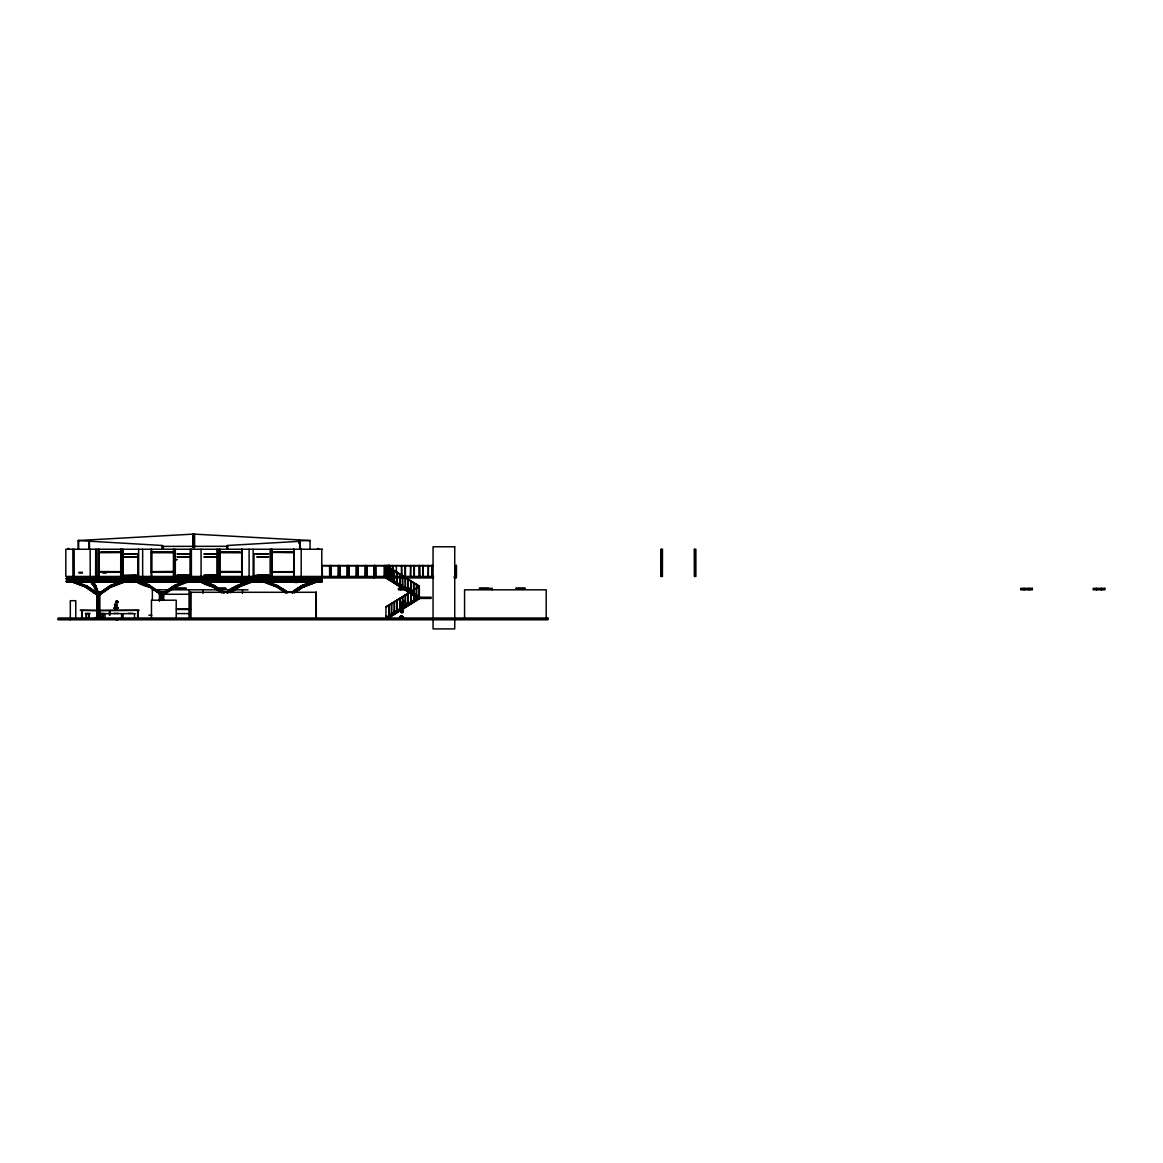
<?xml version="1.0" encoding="UTF-8"?>
<svg xmlns="http://www.w3.org/2000/svg" width="1163" height="1163" viewBox="0 0 1163 1163"><rect width="100%" height="100%" fill="white"/><g stroke="black" fill="none" stroke-linecap="round" stroke-linejoin="round"><path stroke-width="1.5" d="M213.861 581.267L215.678 581.805L214.065 581.267M215.678 578.636L214.355 578.956M322.224 565.698L433.087 565.698M267.766 581.398C240.087 573.65 279.861 584.989 287.61 592.127M265.964 578.476L267.766 578.636M117.754 607.362L118.059 607.784M403.735 605.211L404.23 604.934M107.941 581.267L109.264 581.805L107.49 581.922M107.737 578.636L116.184 581.5L108.028 578.534L101.355 581.602L107.781 578.476M117.259 605.4L116.969 604.106M215.678 581.922L214.355 581.922M402.965 612.479C402.442 613.628 402.994 609.805 401.802 612.349C398.72 610.764 405.015 611.026 403.038 610.604M404.361 600.704L405.146 601.329M116.387 609.703C115.079 608.191 112.767 608.133 115.733 607.653M267.766 581.922L266.211 581.602L267.243 578.476M115.326 608.089C111.357 608.612 118.641 607.856 118.074 607.755M402.02 617.03C400.217 615.46 401.075 618.323 403.924 617.989M403.11 617.422L402.834 616.71L403.532 617.597M117.172 605.967C115.326 603.742 113.044 603.975 115.719 606.519M118.35 602.419L117.841 601.765L118.161 602.521M277.724 581.922L279.556 581.267M402.95 612.479L402.165 610.808L402.267 611.869M403.227 601.765L405.044 601.445M404.622 600.878L404.637 601.067M114.308 607.755C115.37 607.668 112.826 608.423 116.256 608.685M320.712 581.5L321.686 581.922M175.962 581.398L174.523 581.922L176.253 581.922M176.006 578.956L175.991 576.455M238.357 578.636L232.615 581.442M404.07 601.576L404.288 601.605M189.714 578.723L184.03 581.602L189.714 578.636M400.944 606.519L401.686 606.156M401.817 611.316L402.209 610.386L403.096 611.069M402.587 616.826C404.157 617.102 400.494 616.695 402.616 616.652M252.764 578.636L245.088 581.602L252.676 578.636M108.086 578.534L101.326 581.5M116.053 581.762L108.014 578.723M118.219 602.1C116.823 601.707 118.51 600.748 116.256 601.184M160.203 581.602L161.657 581.267L159.913 581.922M401.555 616.637L401.918 617.335M226.654 581.922L226.698 578.636L228.253 581.5M226.93 578.476L226.698 581.762L230.667 579.523L226.611 581.704L229.256 579.974M228.064 581.442C222.918 583.564 228.791 580.468 226.654 578.956M106.923 578.956L109.264 578.636M117.507 601.518C116.547 599.323 117.478 603.713 117.696 601.547M151.815 581.398L146.218 578.636L151.815 581.805M116.024 602.463L116.605 601.838M114.483 608.016L114.643 608.336M152.019 581.805L144.721 578.476M164.986 578.636L162.616 578.956M162.616 581.922L164.899 581.398M123.423 582.416L122.726 580.788L123.423 582.416L110.732 587.141M151.975 581.762L144.634 578.636M187.287 582.416C189.613 576.659 166.702 593.261 162.66 595.529L161.526 595.238M251.412 582.111C252.487 579.029 235.769 588.463 230.841 592.432M292.218 592.127C298.964 585.73 317.237 578.796 315.478 582.401L302.962 587.111L295.998 591.763M388.544 565.363L390.085 565.77L388.776 565.436M402.165 611.883L402.238 612.261M115.108 604.76L115.006 603.844M173.418 581.5L166.891 578.636L173.389 581.805M129.733 581.5L137.19 578.723L129.529 581.704L135.867 578.476M117.507 600.995L116.634 601.518L117.652 601.94M208.817 578.476L214.283 581.762L214.544 578.636M214.515 578.723C218.019 587.809 199.891 572.007 214.326 581.689L214.428 578.476M92.924 578.781C88.533 580.061 112.2 585.236 93.142 578.636M107.287 581.922L102.286 578.476M286.81 578.636L293.41 581.805L299.749 581.922M293.396 581.602L286.854 578.534M247.428 578.636L240.276 581.689L248.301 578.956M399.665 616.666L401.104 616.666L400.116 616.986M115.413 606.461C114.163 606.446 117.143 606.897 115.849 607.057M117.739 608.249L117.885 607.74M401.148 616.652L401.584 616.71M403.256 608.7L403.154 608.54M259.727 578.534L254.523 581.704L259.771 578.636M247.893 580.788C254.116 583.114 229.285 584.858 226.989 592.956M227.904 578.636L233.487 581.602L227.541 578.476M401.031 616.942L403.794 617.975M135.504 581.602L128.875 578.476M102.388 581.5L95.744 578.476M89.507 578.956L86.149 581.689L89.464 578.636M114.061 581.5L122.115 578.636M152.149 578.636L158.837 581.5M86.091 581.602L89.536 578.476M228.5 578.796L236.714 581.704L228.559 578.723M140.607 581.267L138.804 581.805L140.229 581.805L140.432 578.476L140.272 581.762L143.398 579.625M157.95 578.636L162.573 581.689L158.168 578.476M162.427 581.602L162.355 578.491L162.369 581.747L158.008 578.534M236.816 578.636L243.271 581.602L236.729 578.476M128.846 581.442L122.551 578.723M89.595 578.781L296.812 578.636M116.751 602.027L115.937 602.23L116.852 601.489M121.999 581.602L129.791 578.636L123.816 581.762L123.918 578.534L123.7 581.762L111.343 586.356L98.404 595.529L85.335 586.356M123.729 581.922L124.237 578.636L132.8 581.442M139.109 581.602L139.444 578.534L136.987 581.704L139.211 578.476M139.647 578.476L139.415 581.602L139.953 578.476M139.72 581.602L140.156 578.476M140.229 581.398L140.258 578.476M176.936 578.476C174.668 590.252 179.611 571.615 174.886 581.442M191.997 578.636C214.399 588.769 185.731 572.152 192.084 581.762L192.491 578.476L193.116 581.602L192.825 578.476L192.665 581.922M192.069 578.476L191.575 581.762L192.389 578.476M197.492 578.636L192.665 581.747L192.665 578.956M247.152 581.762L247.37 578.534L242.82 581.5M247.559 578.476L247.341 581.602L247.879 578.476M248.301 578.302L247.646 581.602L236.496 586.356L228.166 592.665M279.353 578.476L278.742 581.5M279.164 581.805L279.062 578.956M299.967 578.302L299.313 581.762L299.749 578.302L293.41 578.84M299.443 581.922L300.039 578.476L293.643 578.433M299.254 578.956L300.65 578.476L300.243 581.762L300.243 578.476L293.57 578.302M321.133 578.796L320.305 578.433L319.97 581.922M320.741 578.534L320.218 581.762L320.944 578.476M321.25 578.476L320.828 581.762L321.686 578.302M321.439 581.442L321.671 578.534M315.435 578.723L321.773 581.762L321.86 578.476L321.686 581.267M116.009 578.636L122.537 581.602M402.34 610.837L402.471 611.723M116.329 604.745L115.719 605.385L116.882 603.96M184.147 578.84L177.808 581.442M105.949 581.689L107.316 578.491M149.853 578.636L145.564 581.704L149.62 578.476M206.098 578.723L201.882 581.442M278.873 578.723L285.197 581.602L277.71 578.636M399.505 617.335L402.151 617.858M293.381 581.602L299.574 581.805M186.909 581.5L179.611 578.476M235.391 581.442L228.195 578.636M235.26 581.704L228.021 578.636M407.297 603.364L407.108 602.638M116.634 602.405L117.536 602.012M69.199 578.636L66.465 581.689L322.151 581.602L66.742 581.704M287.654 581.5L296.143 578.636L287.901 581.5M291.68 578.723L287.668 581.704L291.564 578.476M117.041 601.024L116.431 601.794M221.392 578.636L228.646 581.602L221.217 578.636M403.168 612.305L400.93 612.436M116.722 608.86L117.725 608.06M402.093 612.218L401.061 612.407L401.875 612.261M401.628 603.684L402.413 604.993L402.878 603.655M254.014 581.704L254.566 578.476L254.086 581.442M254.29 581.704L254.435 578.636M401.482 611.709L401.831 610.968M108.188 581.805L100.541 578.636L107.999 581.762L114.221 578.636L107.665 581.805L114.163 578.781M401.715 617.844L400.028 617.19L402.383 617.931M116.387 602.841L115.995 601.576M258.302 578.636L278.175 586.356M109.235 581.922L106.923 581.922M456.1 576.455L456.201 565.363M163.082 578.84L157.005 581.5L163.169 578.476M114.614 608.293C118.597 608.612 117.899 606.359 116.911 608.496M221.377 581.5L213.614 578.636M117.303 601.038L116.14 601.184M115.108 606.17L114.919 605.254M123.234 576.455L123.278 578.956L123.016 576.455M298.44 578.723L295.998 581.689L298.222 578.476M159.694 581.922L151.684 578.636M143.369 581.442L145.36 578.636M215.795 581.704L207.959 578.476M184.248 578.781L176.834 581.922M95.046 578.476L92.836 581.704L95.075 578.796M93.113 581.704L90.67 576.455M197.347 578.476L192.302 581.704L193.436 578.476M192.491 581.442L193.552 578.476M300.447 581.704L293.236 578.636L300.679 581.5M116.373 605.4L115.966 605.123M173.04 571.484L152.716 571.702L172.226 571.92M307.017 581.5L300.824 579.378M402.95 612.101L401.511 612.61L401.904 611.854M401.061 611.782L401.308 611.055L401.511 612.043M158.691 578.723L167.065 581.442L158.779 578.476M227.439 581.922L225.317 581.267L228.05 581.762L226.581 578.636L225.244 578.636L227.468 578.956M266.327 581.805C261.442 571.658 282.129 588.798 265.818 578.636M271.866 581.689L265.702 578.636M400.726 607.479L401.831 607.246M403.256 604.527L402.325 604.876L403.154 604.455M266.298 581.762L267.345 578.723M76.569 578.636L85.073 581.442M141.246 581.442L132.8 578.476M158.139 581.442L149.693 578.476M149.634 581.602L141.145 578.723L149.634 581.602L157.165 578.636L149.722 581.762L157.063 578.476M174.915 578.723L183.434 581.5L174.944 578.636M183.376 578.723L191.997 581.704M208.686 581.762L200.327 578.534L208.729 581.602M213.207 581.704L214.166 578.476L213.396 581.762M241.846 581.602L233.4 578.636L241.919 581.442M241.831 578.723L250.365 581.442M250.249 578.796L258.753 581.602L250.307 578.636M267.141 581.762L258.782 578.534L267.243 581.442M293.687 592.432L301.915 586.835L315.464 581.442L307.017 578.476L315.42 581.602L302.903 586.356L295.911 591.022M238.066 581.442L239.171 578.476L237.979 581.704M321.904 578.302L66.465 578.302M66.524 578.476L66.669 581.922M159.331 581.922L161.613 581.398M266.647 578.723L259.436 581.5L267.708 578.534C247.559 589.35 270.528 571.542 266.632 581.922M193.654 581.267L193.247 581.442M193.683 578.636L193.683 581.602M279.382 578.723L279.353 581.747L279.28 578.636M115.82 605.341L115.137 605.341M107.243 581.442L109.191 581.398M173.2 578.723L179.596 581.602L173.374 578.534M176.471 581.922L177.023 578.723M192.738 581.602L192.636 578.476M193.349 581.805L199.745 581.602L193.189 581.922M401.133 611.651L402.383 610.415M267.039 578.534L266.487 581.442M68.399 578.534L76.598 581.5M67.992 578.636L68.239 581.922M140.854 578.636L138.775 578.956L140.665 578.636M227.846 578.84L225.288 578.84L227.381 578.636L233.37 581.747M247.515 581.704L245.916 578.636L246.047 581.398M279.789 578.636L277.753 578.84M314.751 580.802L315.478 582.401M123.583 581.602L124.296 581.267M129.66 578.636L123.729 581.267M137.249 581.5L140.389 578.636M299.545 581.602C283.496 580.424 302.293 585.861 300.752 578.723M300.548 578.796L300.039 581.442M190.63 578.796L189.54 581.762L190.528 578.796M212.015 581.5L219.313 578.476M85.015 578.723L90.758 581.922M278.858 578.956L286.985 581.442L278.669 578.534M166.963 581.704L158.75 578.534M66.524 578.796L67.352 578.723M66.829 578.796L67.047 581.704M67.643 581.704L67.134 578.796M67.25 581.442L67.992 581.602L67.556 578.476M90.758 578.956L91.557 581.704M107.432 581.5L107.054 578.636M143.994 578.476C143.645 581.456 145.288 584.364 143.383 578.796M154.039 578.796L144.416 581.762L154.039 578.796L145.593 581.762L149.809 578.534M266.182 578.476L266.632 581.267M206.025 581.762L213.425 578.636L205.88 581.602M259.407 581.442L266.458 578.476M145.826 578.723L146.553 581.704M145.535 578.723L146.262 581.704L145.637 578.476L143.311 581.689M202.653 581.442L200.719 582.111L202.115 580.788L214.326 585.556L223.805 592.127M202.842 581.5L202.013 578.476M291.491 581.442L290.474 578.796M162.122 578.636L153.967 581.602M280.574 581.5L287.77 578.476M401.962 610.502L401.7 612.058M85.946 587.141L73.24 582.416L73.952 580.788M149.416 587.141C130.954 582.358 134.138 576.906 150.231 585.556M137.103 582.416L137.816 580.788M213.512 587.141C195.151 581.893 198.553 577.502 214.559 585.861M403.212 600.922L403.954 600.326M95.918 586.356C93.025 578.069 87.53 580.133 94.29 586.806M91.019 582.082L91.95 582.387L92.517 581.107M161.57 581.442L159.433 578.723M159.651 578.476L161.759 581.5M95.628 581.442L92.793 578.636M123.583 578.636L124.296 581.922M135.213 578.636L138.077 581.762L150.463 586.356L162.835 594.758L175.191 586.356M215.94 578.534L221.333 581.602M215.882 581.704L207.988 578.476M227.308 581.398L225.244 581.602L226.93 581.267M117.114 608.002L117.637 607.551M190.499 581.762L186.691 578.534L190.601 581.762M239.055 581.762L235.202 578.636M239.244 581.704L235.246 578.534M265.905 581.442L265.527 580.788M253.999 578.636L258.491 581.704L254.072 578.796M290.459 581.762L285.022 578.796M236.772 578.723L243.271 581.602M105.673 581.689L107.214 578.491M267.723 581.442L274.453 578.476M197.477 581.704L203.787 578.636M401.758 612.276L401.206 611.694M122.624 578.723L128.831 581.602M174.828 581.689L176.5 578.476M174.915 581.762L176.616 578.476M265.949 578.636L267.766 578.84M90.772 581.5L94.188 586.356L97.561 595.194M149.184 586.835L162.137 595.529L162.835 594.758M404.797 604.527L403.852 604.745M419.363 597.23L419.334 586.356L386 565.567L419.189 586.457L419.262 598.422M386.116 565.392L419.363 586.167M419.145 586.53L385.898 606.955L419.363 586.53L386 607.13L385.898 618.018M418.985 598.669L419.538 597.782L386.276 577.008L385.738 577.88L418.985 598.669L385.84 577.72M169.667 578.796L163.111 581.602L169.711 578.636M116.242 602.085L116.969 602.376M95.235 581.704L101.239 578.636M298.455 578.636L296.26 581.5M135.751 581.704L138.121 578.796M135.838 581.762L138.179 578.534M91.95 582.387L99.015 595.238M401.831 616.768L402.427 616.375M116.663 608.467L115.82 608.772M114.744 606.853L116.155 606.679M66.465 581.689L69.475 578.534M115.689 606.839L114.803 606.839L115.922 606.723M272.36 571.92L292.8 571.702L274.497 571.92M122.609 581.762L116.067 578.534M116.518 604.6L117.245 605.109M74.01 582.111L73.24 582.416M319.97 578.956L315.071 581.602L320.305 578.636M176.834 581.267L174.552 581.398M401.846 616.041L402.442 615.983M227.41 592.956L237.15 585.556M230.608 591.138L237.572 585.861L248.693 581.093M229.823 592.083L236.743 586.835L247.821 582.096M230.885 591.604L237.819 586.356L248.926 581.602M230.259 592.374L237.165 587.141L248.897 582.096M230.667 592.374L237.819 586.835M201.853 581.704L206.069 578.534M174.508 578.636L176.834 578.956M107.112 581.5L102.155 578.636L107.243 581.762M98.404 594.002L97.707 594.758L111.081 585.861M140.432 581.602L143.34 579.537M67.25 578.796L67.861 581.762M67.556 578.796L68.21 581.704M92.924 581.762L91.019 578.796M97.663 594.293L110.296 585.556L122.726 580.788M99.655 593.057L110.689 585.556M97.983 595.238L110.325 586.835L122.667 582.111M98.797 595.529L111.343 586.835L123.685 582.111M143.689 578.476L144.314 578.476M144.11 578.796L144.721 581.762M161.526 594.293L174.159 585.556L186.981 580.788M163.518 593.057L174.552 585.556M136.827 581.602L149.198 586.356L161.57 594.758L173.941 586.356L186.313 581.602M163.925 593.348L174.944 585.861L187.345 581.093M161.57 594.758L174.188 586.835L187.563 581.602M175.206 586.835L161.846 595.238M228.152 592.418L233.879 588.376M228.748 592.127L238.415 585.556M230.536 591.473L238.808 585.861L251.208 581.093M232.571 590.571L238.052 586.835M230.812 591.952L239.055 586.356L251.426 581.602M230.623 592.723L238.837 587.141M292 592.418L302.278 585.556M292.044 592.897L301.653 586.356L314.025 581.602M294.399 591.473L302.671 585.861L315.071 581.093M296.042 591.022L302.918 586.356M294.094 592.723L302.307 587.141L315.26 582.111M294.486 592.723L302.932 586.835M292.218 592.156L302.075 585.585L313.414 581.398M292.175 592.432L302.307 585.585M292.8 592.432L302.627 585.876L313.705 581.704M292.335 592.897L302.133 586.356L313.152 582.198M295.431 591.487L302.409 586.821L315.58 582.096M295.765 591.763L303.034 586.821M242.762 581.747L247.574 578.956M402.02 606.01L402.98 606.33M385.738 618.571L419.087 597.956M387.512 618.062L419.262 598.218L386 577.444M387.686 618.338L419.421 598.494M387.788 618.498L419.538 598.669L418.985 597.782M192.506 581.689L197.434 578.534M254.479 581.5L259.64 578.476M98.477 595.456L95.686 586.806L92.415 582.082M219.313 581.515L224.648 578.534L219.473 581.747M232.556 581.602L238.211 578.534M129.515 578.476L124.005 581.689M280.545 578.534L274.41 581.602L280.472 578.636M157.078 581.689L163.271 578.781M94.988 581.602L101.428 578.534M197.259 581.602L203.932 578.534M401.046 604.586L401.526 604.498M184.655 578.636L177.939 581.5M236.496 585.861L248.315 580.788M176.849 581.704L184.234 578.636M116.387 601.213L116.838 601.634M122.042 581.704L129.82 578.723M97.401 578.781L89.58 581.805M110.063 585.861L123.118 580.788M110.078 586.356L123.496 581.093M173.927 585.861L186.327 581.093M174.581 587.141L187.548 582.111M238.022 585.556L245.786 582.576M237.79 585.861L250.83 580.788M239.593 586.254L250.379 582.111M238.444 587.141L251.15 582.416M301.653 585.861L314.054 581.093M315.013 582.416L302.7 587.141L315.246 582.401M302.002 585.876L313.065 581.704M203.888 581.5L212.015 578.636L203.947 581.762M169.594 581.602L177.939 578.796L169.536 581.442M153.283 581.762L161.657 578.796L153.283 581.762L161.657 578.796L159.913 578.956M69.315 581.5L77.848 578.723L69.329 581.5M77.747 581.442L86.193 578.476M97.401 581.762L105.848 578.796M144.532 581.704L153.225 578.636M154.039 581.762L162.486 578.796M225.811 581.5L234.272 578.534L225.913 581.762M231.742 581.442L240.305 578.796M234.301 581.602L242.762 578.636L234.359 581.762M279.164 581.602L287.813 578.796M298.237 581.442L306.77 578.723L298.28 581.602M315.173 578.636C294.559 587.315 316.918 573.592 321.904 581.5M402.398 606.097L401.569 605.821M401.061 607.29L402.878 607.493M310.056 549.241L310.056 540.533L193.756 534.093L78.212 540.533L78.212 549.241M401.976 602.027L403.285 603.612L402.369 602.085M78.212 540.533L162.151 545.476L163.358 546.377L227.57 546.305L227.57 549.241M140.403 581.267L138.775 581.398L140.781 581.398M402.558 607.537L403.096 608.264L401.54 607.42M107.49 578.956L109.264 578.84M213.687 581.398L215.678 581.398M123.903 578.84L121.766 578.636M174.537 581.922L176.645 581.805M227.41 549.241L227.41 545.476L300.098 541.304L300.098 549.241M388.66 565.77L390.099 565.698M299.661 549.241L299.661 540.78L310.056 540.533M293.483 578.956L299.749 578.956M67.905 548.543L69.039 548.543M88.737 548.543L89.871 548.543M300.039 548.543L301.13 548.543M317.572 548.543L318.677 548.543M322.442 549.241L65.811 549.241L65.811 576.455L433.508 576.455M694.5 549.241L695.881 549.241L695.881 576.455L694.5 576.455L694.5 549.241L694.602 576.455M101.283 552.192L118.364 552.192M119.367 552.192L120.545 552.41L100.003 552.541M172.226 552.192L152.716 552.41L173.04 552.629M221.203 552.192L239.491 552.192M272.447 552.265L292.8 552.41L274.497 552.192M98.593 552.41L120.996 552.41M151.335 552.41L173.738 552.41M219.574 552.41L241.977 552.41M271.662 552.41L294.065 552.41M220.069 552.541L240.479 552.629M134.966 553.792L124.237 553.835L134.53 554.184M135.402 553.835L136.158 553.835M136.42 553.792L137.161 553.835M187.272 553.835L176.965 553.835L187.272 554.184M187.708 553.792L189.714 553.792M190.049 553.835L190.79 553.835M204.107 553.835L205.4 553.792M205.895 553.835L216.522 553.835L205.895 554.184M254.712 553.792L255.467 553.835M255.86 553.792L256.616 553.792M257.038 553.835L268.624 553.835L257.038 554.184M135.402 554.184L136.158 554.184M188.144 554.184L189.54 554.184M190.049 554.184L190.79 554.184M204.107 554.184L204.95 554.184M134.53 556.815L124.237 556.815L134.53 557.15M135.402 556.815L136.158 556.815M187.272 556.815L176.965 556.815L187.272 557.15M188.144 556.815L189.54 556.815M190.049 556.815L190.79 556.815M204.107 556.815L204.95 556.815M205.895 556.815L216.522 556.815L205.895 557.15M257.038 556.815L268.624 556.815L257.038 557.15M135.402 557.15L136.158 557.15M188.144 557.15L189.54 557.15M190.049 557.15L190.79 557.15M204.107 557.15L204.95 557.15M176.863 559.519L175.468 559.636L176.863 559.737M433.101 565.567L322.049 565.567L322.049 576.455M454.907 565.567L455.242 576.455L454.966 565.567M221.115 571.571L239.563 571.571M98.608 571.702L120.996 571.702M151.335 571.702L173.738 571.702M219.574 571.702L241.977 571.702M271.662 571.702L294.065 571.702M101.283 571.92L118.364 571.92M119.367 571.92L120.545 571.702L100.265 571.571M221.203 571.92L239.491 571.92M78.997 572.298L82.428 572.298M98.593 572.298L120.996 572.298M151.335 572.298L173.723 572.298M219.574 572.298L241.962 572.298M271.662 572.298L294.065 572.298M78.997 573.039L82.428 573.039M102.955 573.039L106.327 573.039M134.53 575.118L124.237 575.467L134.966 575.467M135.402 575.118L136.158 575.118M187.272 575.118L176.965 575.118L187.272 575.467M188.144 575.118L189.54 575.118M190.049 575.118L190.79 575.118M204.107 575.118L204.95 575.118M205.895 575.118L216.522 575.118L205.895 575.467M257.038 575.118L268.624 575.118L257.038 575.467M135.402 575.467L136.158 575.467M136.42 575.467L137.161 575.467M187.708 575.467L189.714 575.467M190.049 575.467L190.79 575.467M204.107 575.467L205.4 575.467M254.712 575.467L255.467 575.467M255.86 575.467L256.616 575.467M662.488 576.455L661.122 576.455L661.122 549.241L662.488 549.241L662.401 576.455M386 577.648L388.776 577.648M320.988 577.938L433.508 577.938M388.66 578.185L391.553 578.185M66.306 578.433L322.078 578.433M403.735 578.229L405.087 578.229L405.131 565.567M66.247 578.636L68.472 578.636M322.151 578.636L319.781 578.956M66.306 578.84L322.078 578.84M391.553 579.378L388.776 579.378L388.776 567.297L388.849 578.185M394.315 579.915L391.437 579.915L391.437 569.027L391.553 581.107L394.315 581.107M410.83 602.434L411.062 581.151M66.306 581.398L322.078 581.398M66.247 581.602L322.151 581.602M394.213 581.645L397.092 581.645M397.092 582.837L394.315 582.837L394.213 570.757L394.388 581.645M413.606 582.881L413.781 600.704L410.946 600.704M399.854 583.375L396.976 583.375L397.019 572.501L397.092 584.567L399.854 584.567M416.601 584.611L416.369 598.96M399.752 585.105L402.631 585.105M402.631 586.297L399.854 586.297L399.796 574.231L399.97 585.105M405.407 586.85L402.514 586.85L402.514 575.961L402.631 588.027L405.407 588.027M175.976 588.333L186.342 588.333M215.562 588.333L225.913 588.333M479.301 588.333L492.196 588.333L492.196 589.815M515.921 588.333L525.269 588.333M405.291 588.58L408.169 588.58M152.368 589.815L248.024 589.815M410.946 590.31L408.068 590.31L408.097 579.421L408.169 591.502L411.062 591.545M224.546 591.793L227.57 591.793M288.409 591.793L291.419 591.793M410.83 592.04L413.708 592.04M190.456 592.287L316.336 592.287M408.097 604.164L408.286 593.275M410.946 593.232L413.708 593.232M413.606 593.77L416.485 593.77M159.389 594.264L189.075 594.264M405.291 595.005L405.509 605.894L402.631 605.894M413.708 594.962L416.485 594.962M416.369 595.5L419.262 595.5M416.485 596.692L419.262 596.692M416.485 597.23L431.139 597.23L431.139 598.422L416.485 598.422M413.708 598.96L416.601 598.96M413.708 600.152L416.485 600.152L416.558 584.611M410.946 601.882L413.708 601.882L413.708 582.881M408.169 602.434L411.062 602.434M408.169 603.612L410.946 603.612L410.873 581.151M391.437 614.558L391.655 603.67M405.407 604.164L408.286 604.164M405.407 605.356L408.169 605.356L408.169 593.275M402.631 607.086L405.407 607.086L405.465 595.005M399.854 607.624L403.009 607.668M176.514 608.86L190.528 608.86M399.854 608.816L402.631 608.816L402.514 596.735L402.791 607.915M397.092 609.354L399.97 609.354L399.97 598.465L399.854 610.546L397.092 610.546M176.514 609.499L190.528 609.499M96.282 610.299L80.218 610.299L96.282 610.691M99.844 610.299L139.095 610.299L99.844 610.691M394.315 611.084L397.208 611.084M394.315 612.276L397.092 612.276L397.165 600.21L397.019 611.084M391.553 612.814L394.431 612.814L394.388 601.94L394.315 614.006L391.553 614.006M85.466 613.366L89.813 613.366M99.814 613.366L104.161 613.366M114.163 613.366L115.646 613.366M116.765 613.366L118.51 613.366M128.512 613.366L132.858 613.366M176.849 613.57L189.075 613.57M85.466 613.759L89.813 613.759M99.931 613.759L104.161 613.759M135.141 613.657L105.063 613.657L105.063 618.018M388.776 614.558L391.655 614.558M148.849 615.242L151.844 615.242M388.776 615.736L391.553 615.736L391.48 603.67M386 616.288L388.893 616.288L388.893 605.4L388.776 617.466L386 617.466M95.366 617.568L101.312 617.568M58.15 619.21L547.802 619.21M116.3 619.995L117.361 619.995M193.349 578.84L199.643 578.956M162.239 578.84L164.928 578.956M162.239 581.805L164.928 581.922M227.846 581.398L225.317 581.922L227.468 581.398M159.535 578.84L161.628 578.956M159.535 581.805L161.628 581.922M277.739 581.267L279.731 581.398M174.508 578.84L176.253 578.956M121.766 578.84L123.511 578.956M400.508 615.692L401.191 615.867M402.311 602.812L402.994 603.204L402.602 602.478M223.587 581.267L224.401 581.398M115.108 608.016L115.559 608.191M124.281 578.636L132.742 581.602M265.135 580.788L278.19 585.861M264.771 581.093L277.172 585.861L287.799 592.897M264.553 581.602L276.925 586.356L286.534 592.897M265.586 582.111L277.928 586.835L286.156 592.432M264.568 582.111L277.535 587.141M264.83 582.416L277.143 587.141L285.357 592.723M202.827 581.384L214.326 585.861M200.908 581.093L214.312 586.356M200.69 581.602L213.062 586.356L219.938 591.022M200.719 582.111L213.672 587.141L220.519 591.793M137.423 580.788L150.463 585.861M137.045 581.093L149.446 585.861L160.465 593.348M137.874 582.111L150.201 586.835L162.544 595.238M136.856 582.111L149.809 587.141M73.56 580.788L86.614 585.861M73.182 581.093L86.6 586.356L96.224 592.897M72.964 581.602L86.353 586.835L97.314 594.293M72.993 582.111L85.335 586.835L97.663 595.238M151.553 578.636L159.331 581.267M201.344 581.093L214.544 586.356L223.994 592.897M201.126 581.602L214.297 586.835L222.38 592.432M201.155 582.111L213.905 587.141L221.959 592.723M100.541 578.636L107.81 581.442M95.555 578.636L102.388 581.602L95.54 578.723M166.891 578.636L173.389 581.398M84.957 578.636L91.528 581.5M285.008 578.534L290.663 581.602M248.548 581.602L243.125 578.534L248.489 581.689M146.393 578.476L151.757 581.602M386.174 577.168L419.421 597.956M277.564 585.556L287.828 592.418M214.094 585.556L223.747 592.127M213.701 585.556L223.979 592.418L213.934 585.556M213.309 585.861L223.936 592.897M149.838 585.556L162.864 594.293M86.367 585.556L97.416 593.057M85.989 585.556L97.023 593.057M85.582 585.861L96.616 593.348M276.91 586.835L285.749 592.723M215.446 587.766L220.926 591.502M213.047 586.835L220.127 591.793M85.568 587.141L96.514 594.598M213.527 585.861L221.653 591.473M106.836 578.723L107.112 581.602M90.627 578.723L90.758 581.267M91.761 581.442L91.034 578.476M213.28 586.356L220.025 591.022M213.265 586.835L221.566 592.723M202.551 581.704L202.115 580.788M291.608 581.442L290.488 578.476M91.557 578.723L91.848 581.704L91.339 578.476M456.332 565.363L456.434 576.455L454.282 576.455L454.282 577.938L456.274 577.938L456.39 565.567M193.043 581.398L199.469 581.805M138.121 581.442L135.359 578.476M235.435 578.476L239.273 581.5M217.35 578.84L217.51 576.455M269.714 578.302L269.642 576.455M175.715 578.956L175.773 576.455M91.426 582.387L94.683 587.097L97.954 595.456M92.11 580.802L95.424 585.6L98.724 594.06M91.586 580.802L94.058 584.408M91.121 581.107L93.592 584.698M400.697 609.179L400.813 609.877M159.447 578.534L161.73 581.704M227.628 581.689L225.927 578.476L227.541 581.747M246.163 578.476L247.835 581.602M246.047 578.476L247.515 581.5M240.174 581.442L247.646 578.956M226.712 578.476L228.152 581.762M91.848 578.534L93.171 581.602M279.178 581.442L279.178 578.476M95.817 585.89L99.204 594.758M94.886 585.6L97.532 592.36M94.421 585.89L97.067 592.636M245.64 578.723L245.931 581.5M67.992 581.602L67.25 581.762L66.945 578.476M374.312 565.436L374.297 576.455M201.911 578.476L202.74 581.762M227.41 545.476L227.57 546.305M67.759 578.476L68.413 581.762M123.685 578.781L124.237 581.747M245.742 578.476L246.149 581.442M193.145 578.476L193.552 581.762M143.296 578.534L143.689 581.762M106.938 578.476L107.345 581.762M1101.477 588.333L1101.477 589.815M1096.607 588.333L1096.607 589.815M1028.95 588.333L1028.95 589.815M1024.08 588.333L1024.08 589.815M661.209 549.241L661.209 576.455M546.203 618.018L546.203 589.815L464.575 589.815L464.575 618.018M525.051 588.333L516.139 588.333M488.431 588.333L479.519 588.333M432.185 565.567L432.185 576.455M432.025 565.363L431.924 576.455M431.851 565.567L431.851 576.455M428.464 565.567L428.347 576.455M428.246 565.567L428.188 576.455M423.216 565.567L423.288 576.455M423.114 565.567L423.012 576.455M422.954 565.567L422.954 576.455M419.61 565.567L419.61 576.455L419.45 565.567M419.276 565.567L419.276 576.455M414.377 565.567L414.319 576.455M414.043 565.567L414.043 576.455M410.713 565.567L410.641 576.455M410.539 565.567L410.437 576.455M407.704 588.333L407.704 589.815M405.509 588.58L405.291 577.691L405.407 589.757M405.407 565.567L405.48 576.455M405.029 576.455L405.029 578.229M401.628 565.567L401.802 576.455M401.468 565.567L401.526 576.455M400.712 588.333L400.712 589.815M396.568 576.455L396.292 565.567M392.89 565.567L392.731 576.455L392.556 565.567M390.07 576.455L390.07 577.938M389.59 565.567L389.59 576.455M389.474 565.567L389.314 576.455M387.599 565.567L387.599 576.455M387.497 565.567L387.381 576.455M387.323 565.567L387.323 576.455M385.898 565.567L386 577.938M384.677 576.455L384.677 565.567L384.517 576.455M384.342 565.567L384.415 576.455M375.765 565.567L375.765 576.455M375.547 565.567L375.664 576.455M374.137 577.938L373.948 565.436L373.963 576.455M366.854 565.567L366.752 576.455L366.65 565.567M365.444 565.567L365.386 576.455M365.284 565.567L365.167 576.455M357.942 565.567L357.841 576.455L357.681 565.567M356.547 565.567L356.372 576.455L356.271 565.567M349.104 576.455L349.104 565.567L348.944 576.455M348.769 565.567L348.769 576.455M347.635 565.567L347.635 576.455M347.461 565.567L347.461 576.455M347.301 565.567L347.301 576.455M340.134 565.567L340.134 576.455M339.858 565.567L340.032 576.455M338.724 565.567L338.666 576.455M338.564 565.567L338.448 576.455M338.389 565.567L338.389 576.455M331.237 565.567L331.121 576.455L330.961 565.567M329.754 565.567L329.827 576.455M329.551 565.567L329.652 576.455M322.224 565.567L322.398 576.455M321.788 549.241L321.788 576.455M316.234 592.287L316.336 618.018M315.973 592.287L315.973 618.018M301.202 549.241L301.202 576.455M299.24 540.126L299.24 543.165M298.804 539.69L298.804 542.874M294.065 549.241L294.065 576.455M293.774 552.41L293.774 549.241L293.832 576.455L293.774 572.298M293.527 576.455L293.527 578.229M272.171 576.455L272.171 578.229M271.938 549.241L271.938 576.455M271.662 549.241L271.662 576.455M270.136 549.241L270.121 576.455M253.956 553.792L253.956 575.467M253.156 549.241L253.156 576.455M249.1 549.241L249.1 576.455M242.515 589.815L242.515 593.334M241.977 549.241L241.977 576.455M241.686 552.41L241.686 549.241L241.744 576.455L241.686 572.298M241.395 576.455L241.395 578.229M226.814 546.377L226.814 549.241M225.695 588.333L215.795 588.333M220.083 576.455L220.083 578.229M219.909 549.241L219.851 576.455M219.574 549.241L219.574 576.455M218.033 549.241L218.033 576.455M216.899 549.241L216.899 576.455M202.929 589.815L202.929 593.435M201.068 549.241L201.068 576.455M194.599 534.471L194.599 547.599M194.003 534.369L194.003 547.584M193.756 534.093L193.756 547.555M192.811 534.384L192.811 547.584L192.767 534.093M191.386 549.241L191.386 576.455M190.834 592.287L190.717 618.018M190.587 553.792L190.587 575.467M190.558 592.287L190.499 618.018M190.194 549.241L190.194 576.455M189.075 589.815L189.075 618.018M186.109 588.333L176.209 588.333M176.209 618.018L176.209 600.21L151.466 600.21L151.466 618.018M175.322 549.241L175.322 576.455M173.738 549.241L173.738 576.455M173.447 549.241L173.447 576.455M173.243 576.455L173.243 578.229M163.707 600.384L163.707 591.793L160.698 591.793L160.698 600.384M163.358 546.377L163.358 549.241M163.125 591.793L163.125 600.384M162.515 546.305L162.515 549.241M162.151 545.476L162.151 549.241M162.195 591.793L162.195 600.384M161.264 591.793L161.264 600.384M159.389 589.815L159.389 601.286M152.368 589.815L152.368 600.384M151.917 576.455L151.917 578.229M151.612 549.241L151.612 576.455M151.452 551.058L151.452 572.821M151.335 549.241L151.335 576.455M142.656 549.241L142.656 576.455M138.644 549.241L138.644 576.455M138.208 610.691L138.208 618.018M137.845 553.792L137.845 575.467M137.612 610.691L137.612 618.018M134.515 613.657L134.515 618.018M123.089 613.657L123.089 618.018M122.856 549.241L122.856 576.455M122.58 549.241L122.667 576.455M121.577 613.657L121.635 618.018M120.996 549.241L120.996 576.455M120.763 549.241L120.705 576.455M120.501 576.455L120.501 578.229M110.005 610.691L110.005 615.082M109.409 610.691L109.409 615.082M103.42 613.759L103.42 618.018M103.129 613.759L103.129 618.018M100.847 613.759L100.847 618.018M100.556 613.759L100.556 618.018M99.844 617.568L99.844 591.793L96.834 591.793L96.834 617.568M99.262 591.793L99.262 617.568M99.175 576.455L99.175 578.229M98.942 549.241L98.942 576.455M98.608 549.241L98.593 576.455M98.332 591.793L98.332 617.568M97.401 593.508L97.401 617.568M96.907 549.241L96.994 576.455M95.715 549.241L95.628 576.455M90.118 549.241L90.249 576.455M89.464 541.304L89.464 549.241M89.028 540.78L89.028 549.241M89.071 613.759L89.071 618.018M88.781 613.759L88.781 618.018M86.498 613.759L86.498 618.018M86.207 613.759L86.207 618.018M82.297 610.691L82.297 618.018M81.701 610.691L81.701 618.018M78.633 540.533L78.633 549.241M75.769 618.018L75.769 600.704L70.318 600.704L70.318 618.018M74.141 549.241L74.228 576.455M72.847 549.241L72.949 576.455M70.129 618.018L70.129 619.792M184.481 581.442L191.517 578.534L184.481 581.5M248.388 578.476L247.981 581.704L248.489 578.476M202.609 578.534L208.003 581.704L202.609 578.534M278.742 581.602L271.851 578.636L278.742 581.602M259.567 578.723L252.618 581.602L259.538 578.723M229.533 579.814L224.619 581.602L229.562 579.915M454.733 546.77L433.058 546.77L433.058 628.907L454.733 628.907L454.733 546.77M409.928 588.333L398.487 588.333L398.487 589.815L409.928 589.815L409.928 588.333M1032.322 588.333L1020.692 588.333L1020.692 589.815L1032.322 589.815L1032.322 588.333M1104.85 588.333L1093.22 588.333L1093.22 589.815L1104.85 589.815L1104.85 588.333M547.802 618.018L58.15 618.018L58.15 619.792L547.802 619.792L547.802 618.018"/></g></svg>
